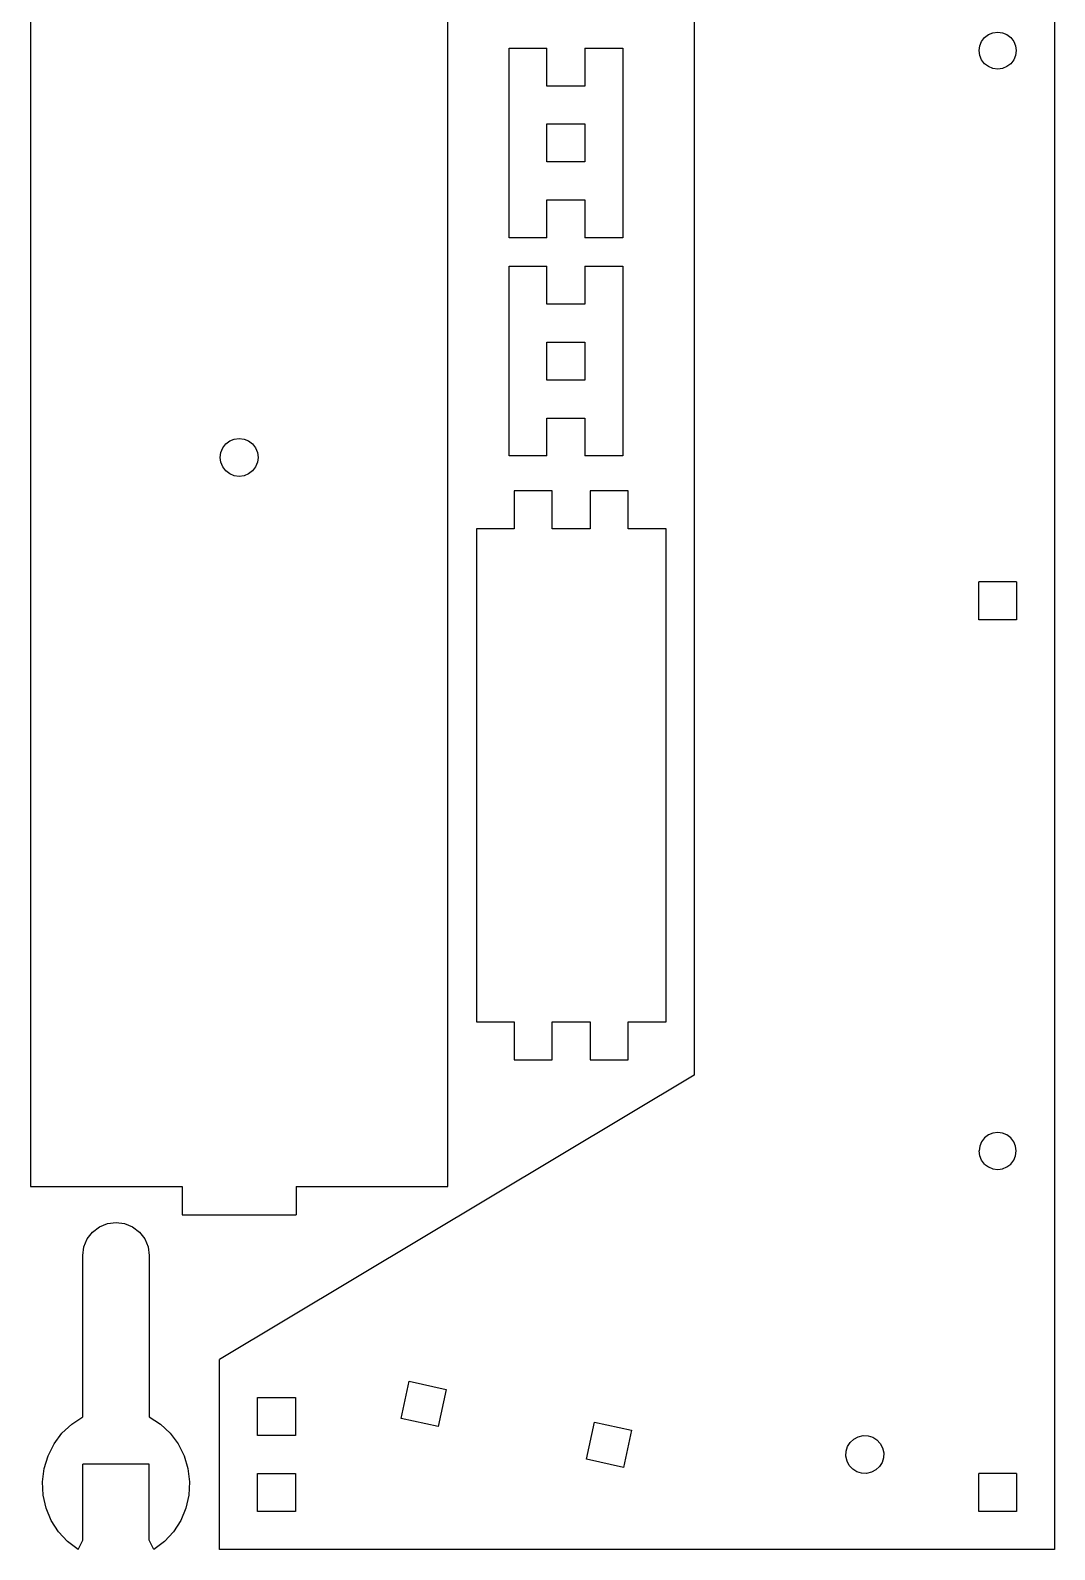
# Model space of a CAD drawing. Extents: x 0 to 201, y 0 to 275.
# Drawn here: x 0.4 to 108.4, y 9.4 to 169.6 of the extents above; entities that cross this region are included whole.
import ezdxf

# ---------------------------------------------------------------- set-up
doc = ezdxf.new("R2010")
doc.units = 0
doc.layers.add('PROFILEEDGES', color=7, linetype='CONTINUOUS')

msp = doc.modelspace()

# ---------------------------------------------------------------- linework, layer by layer
at = {"layer": 'PROFILEEDGES', "color": 7}
for points in [[(108.360117, 209.454214), (108.360117, 9.454214)], [(70.36013, 204.454216), (70.36013, 59.454215)], [(0.428128, 197.719776), (0.428128, 47.719777)], [(44.428127, 47.719777), (44.428127, 197.719776)], [(50.864762, 167.719775), (54.864762, 167.719775)], [(50.864762, 147.719776), (50.864762, 167.719775)], [(54.864762, 163.719775), (54.864762, 167.719775)], [(58.864762, 167.719775), (62.864762, 167.719775)], [(58.864762, 167.719775), (58.864762, 163.719775)], [(62.864762, 167.719775), (62.864762, 147.719776)], [(58.864762, 163.719775), (54.864762, 163.719775)], [(54.864762, 159.719775), (58.864762, 159.719775)], [(54.864762, 155.719776), (54.864762, 159.719775)], [(58.864762, 159.719775), (58.864762, 155.719776)], [(58.864762, 155.719776), (54.864762, 155.719776)], [(54.864762, 151.719776), (58.864762, 151.719776)], [(54.864762, 147.719776), (54.864762, 151.719776)], [(58.864762, 151.719776), (58.864762, 147.719776)], [(54.864762, 147.719776), (50.864762, 147.719776)], [(62.864762, 147.719776), (58.864762, 147.719776)], [(50.864762, 144.719776), (54.864762, 144.719776)], [(50.864762, 124.719777), (50.864762, 144.719776)], [(54.864762, 140.719776), (54.864762, 144.719776)], [(58.864762, 144.719776), (62.864762, 144.719776)], [(58.864762, 144.719776), (58.864762, 140.719776)], [(62.864762, 144.719776), (62.864762, 124.719777)], [(58.864762, 140.719776), (54.864762, 140.719776)], [(54.864762, 136.719776), (58.864762, 136.719776)], [(54.864762, 132.719777), (54.864762, 136.719776)], [(58.864762, 136.719776), (58.864762, 132.719777)], [(58.864762, 132.719777), (54.864762, 132.719777)], [(54.864762, 128.719777), (58.864762, 128.719777)], [(54.864762, 124.719777), (54.864762, 128.719777)], [(58.864762, 128.719777), (58.864762, 124.719777)], [(54.864762, 124.719777), (50.864762, 124.719777)], [(62.864762, 124.719777), (58.864762, 124.719777)], [(51.421895, 121.050374), (51.421895, 117.050374)], [(55.421895, 121.050374), (51.421895, 121.050374)], [(55.421895, 117.050374), (55.421895, 121.050374)], [(59.421895, 121.050374), (59.421895, 117.050374)], [(63.421895, 121.050374), (59.421895, 121.050374)], [(63.421895, 117.050374), (63.421895, 121.050374)], [(47.421895, 117.050374), (47.421895, 65.050373)], [(51.421895, 117.050374), (47.421895, 117.050374)], [(59.421895, 117.050374), (55.421895, 117.050374)], [(67.421895, 117.050374), (63.421895, 117.050374)], [(67.421895, 65.050373), (67.421895, 117.050374)], [(104.36012, 111.454214), (100.360123, 111.454214)], [(100.360123, 107.454214), (100.360123, 111.454214)], [(104.36012, 111.454214), (104.36012, 107.454214)], [(104.36012, 107.454214), (100.360123, 107.454214)], [(47.421895, 65.050373), (51.421895, 65.050373)], [(51.421895, 65.050373), (51.421895, 61.050373)], [(55.421895, 61.050373), (55.421895, 65.050373)], [(55.421895, 65.050373), (59.421895, 65.050373)], [(59.421895, 65.050373), (59.421895, 61.050373)], [(63.421895, 65.050373), (67.421895, 65.050373)], [(63.421895, 61.050373), (63.421895, 65.050373)], [(51.421895, 61.050373), (55.421895, 61.050373)], [(59.421895, 61.050373), (63.421895, 61.050373)], [(70.36013, 59.454215), (20.360127, 29.454214)], [(101.385119, 53.142965), (100.981259, 52.833073)], [(101.855442, 53.33777), (101.385119, 53.142965)], [(102.360135, 53.404215), (101.855442, 53.33777)], [(102.864827, 53.33777), (102.360135, 53.404215)], [(103.335124, 53.142965), (102.864827, 53.33777)], [(103.738984, 52.833073), (103.335124, 53.142965)], [(100.476566, 51.958912), (100.410129, 51.454215)], [(100.476566, 50.949518), (100.410129, 51.454215)], [(100.671379, 52.429215), (100.476566, 51.958912)], [(100.981259, 52.833073), (100.671379, 52.429215)], [(104.048864, 52.429215), (103.738984, 52.833073)], [(104.243677, 51.958912), (104.048864, 52.429215)], [(104.31014, 51.454215), (104.243677, 51.958912)], [(104.243677, 50.949518), (104.31014, 51.454215)], [(100.671379, 50.479215), (100.476566, 50.949518)], [(100.981259, 50.075357), (100.671379, 50.479215)], [(100.981259, 50.075357), (101.385119, 49.765465)], [(101.385119, 49.765465), (101.855442, 49.57066)], [(102.864827, 49.57066), (103.335124, 49.765465)], [(103.335124, 49.765465), (103.738984, 50.075357)], [(103.738984, 50.075357), (104.048864, 50.479215)], [(104.048864, 50.479215), (104.243677, 50.949518)], [(101.855442, 49.57066), (102.360135, 49.504215), (102.864827, 49.57066)], [(0.428128, 47.719777), (16.428127, 47.719777)], [(16.428127, 47.719777), (16.428127, 44.719777)], [(28.428127, 47.719777), (44.428127, 47.719777)], [(28.428127, 47.719777), (28.428127, 44.719777)], [(2.918066, 20.561864), (3.758234, 21.687825), (4.77964, 22.652417), (5.951807, 23.426799), (5.951807, 40.426808), (6.071066, 41.332688), (6.420718, 42.176815), (6.976933, 42.901694), (7.701807, 43.457901), (8.545941, 43.807548), (9.451808, 43.926822), (10.357673, 43.807548), (11.201807, 43.457901), (11.926681, 42.901694), (12.482896, 42.176815), (12.832548, 41.332688), (12.951807, 40.426808), (12.951807, 23.426799)], [(16.428127, 44.719777), (28.428127, 44.719777)], [(20.360127, 9.454214), (20.360127, 29.454214)], [(39.487404, 23.266324), (40.348815, 27.172468), (44.254962, 26.311056)], [(44.254962, 26.311056), (43.393551, 22.404912)], [(24.360127, 25.454214), (28.360127, 25.454214)], [(28.360127, 21.454214), (24.360127, 21.454214), (24.360127, 25.454214)], [(28.360127, 25.454214), (28.360127, 21.454214)], [(12.951807, 23.426799), (14.123974, 22.652417), (15.14538, 21.687825), (15.985548, 20.561864), (16.619405, 19.30811), (17.028041, 17.963974), (17.199258, 16.569566), (17.12795, 15.166508), (16.816245, 13.796654), (16.273441, 12.500883), (15.515738, 11.317852), (14.565744, 10.282855), (13.451808, 9.426822), (12.951807, 10.426815), (12.951807, 18.426809), (5.951807, 18.426809)], [(43.39355, 22.404912), (39.487404, 23.266324)], [(59.01813, 18.959262), (59.879542, 22.865406)], [(59.879542, 22.865406), (63.785686, 22.003994)], [(63.785686, 22.003994), (62.924275, 18.09785)], [(86.368453, 19.272021), (86.389091, 19.793713), (86.54419, 20.292272), (86.822955, 20.733717), (87.206495, 21.087967), (87.668642, 21.330878), (88.177939, 21.445898), (88.699618, 21.425181)], [(88.699618, 21.425189), (89.198172, 21.270162)], [(89.198172, 21.270162), (89.639629, 20.991381)], [(89.639629, 20.991381), (89.99388, 20.607844)], [(2.630167, 12.500883), (2.087364, 13.796654), (1.775658, 15.166508), (1.704351, 16.569566), (1.875568, 17.963974), (2.284203, 19.30811), (2.91806, 20.561864)], [(86.483468, 18.762743), (86.368453, 19.272021)], [(89.99388, 20.607844), (90.236794, 20.145688)], [(90.236794, 20.145688), (90.351808, 19.63641), (90.331171, 19.114718), (90.176072, 18.616158)], [(5.951807, 10.426815), (5.951807, 18.426809)], [(62.924275, 18.09785), (59.01813, 18.959262)], [(87.522063, 17.638269), (87.080632, 17.91705), (86.726382, 18.300587), (86.483468, 18.762743)], [(88.020618, 17.483242), (87.522063, 17.638269)], [(89.513767, 17.820464), (89.051593, 17.577552)], [(89.897281, 18.174714), (89.513767, 17.820464)], [(90.176072, 18.616158), (89.897281, 18.174714)], [(24.360127, 13.454214), (24.360127, 17.454214)], [(24.360127, 17.454214), (28.360127, 17.454214)], [(28.360127, 17.454214), (28.360127, 13.454214)], [(88.542323, 17.462533), (88.020618, 17.483249)], [(89.051593, 17.577552), (88.542323, 17.462533)], [(100.360123, 13.454214), (100.360123, 17.454214)], [(104.36012, 17.454214), (100.360123, 17.454214)], [(104.36012, 17.454214), (104.36012, 13.454214)], [(28.360127, 13.454214), (24.360127, 13.454214)], [(104.36012, 13.454214), (100.360123, 13.454214)], [(5.451806, 9.426822), (4.33787, 10.282855), (3.387876, 11.317852), (2.630173, 12.500883)], [(5.451806, 9.426822), (5.951807, 10.426815)], [(108.360117, 9.454214), (20.360127, 9.454214)]]:
    msp.add_lwpolyline(points, dxfattribs=at)
for points in [[(100.981259, 166.075358), (100.671379, 166.479216), (100.476566, 166.949518), (100.410129, 167.454216), (100.476566, 167.958911), (100.671379, 168.429216), (100.981259, 168.833073), (101.385119, 169.142964), (101.855442, 169.337771), (102.360135, 169.404216), (102.864827, 169.337771), (103.335124, 169.142964), (103.738984, 168.833073), (104.048864, 168.429216), (104.243677, 167.958911), (104.31014, 167.454216), (104.243677, 166.949518), (104.048864, 166.479216), (103.738984, 166.075358), (103.335124, 165.765465), (102.864827, 165.57066), (102.360135, 165.504215), (101.855442, 165.57066), (101.385119, 165.765465)], [(22.428126, 122.569516), (21.91049, 122.637665), (21.428128, 122.837465), (21.013912, 123.155303), (20.696076, 123.569517), (20.496276, 124.051878), (20.428127, 124.569517), (20.496276, 125.087153), (20.696076, 125.569518), (21.013912, 125.983731), (21.428128, 126.301567), (21.91049, 126.501367), (22.428126, 126.569516), (22.945765, 126.501367), (23.428127, 126.301567), (23.84234, 125.983731), (24.160178, 125.569518), (24.359978, 125.087153), (24.428127, 124.569517), (24.359978, 124.051878), (24.160178, 123.569517), (23.84234, 123.155303), (23.428127, 122.837465), (22.945765, 122.637665)]]:
    msp.add_lwpolyline(points, close=True, dxfattribs=at)

doc.saveas('drawing.dxf')
